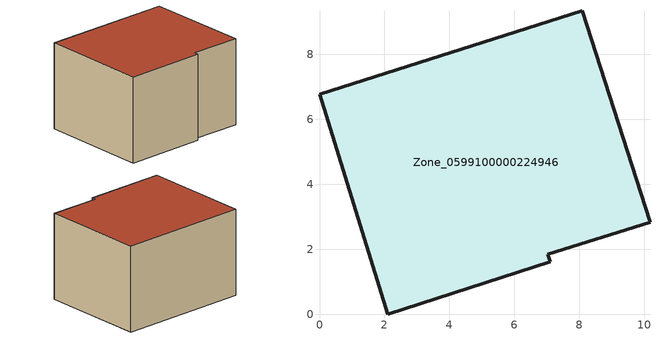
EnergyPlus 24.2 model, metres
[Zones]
Zone_0599100000224946
 floor ground (C_G): 0,6.78 8.1,9.34 10.18,2.83 7.03,1.84 7.11,1.61 2.1,0 z0
 wall outside (C_F): 2.1,0 7.11,1.61 7.03,1.84 10.18,2.83 8.1,9.34 0,6.78 2.1,0 z0:5.62
 roof outside (C_R): 8.1,9.34 0,6.78 2.1,0 7.11,1.61 7.03,1.84 10.18,2.83 z5.62
[BUILDING]
Pand.0599100000224946: North Axis=0; Terrain=City; Loads Convergence Tolerance Value=0.04; Temperature Convergence Tolerance Value=0.4; Solar Distribution=FullExterior; Maximum Number of Warmup Days=25; Minimum Number of Warmup Days=1
[Site:Location]
Rotterdam.The.Hague.AP_ZH_NLD Design_Conditions: Latitude=51.96; Longitude=4.45; Time Zone=1; Elevation=-4.5
[SITE:GROUNDTEMPERATURE:BUILDINGSURFACE]
18, 18, 18, 18, 18, 18, 18, 18, 18, 18, 18, 18
[MATERIAL] Thermal Absorptance=0.9; Solar Absorptance=0.7; Visible Absorptance=0.7
Name | Roughness | Thickness | Conductivity | Density | Specific Heat
G.D.1965 | MediumSmooth | 0.15 | 1 | 540 | 1210
F.D.1965 | Rough | 0.3 | 0.857143 | 1920 | 840
R.D.1965 | MediumRough | 0.2 | 0.08 | 1500 | 1000
[CONSTRUCTION]
C_G: G.D.1965
C_F: F.D.1965
C_R: R.D.1965
[ZONE]
Zone_0599100000224946: Type=1; Multiplier=1; Ceiling Height=Autocalculate; Volume=Autocalculate; Floor Area=autocalculate; Part of Total Floor Area=Yes
[ZONEINFILTRATION:DESIGNFLOWRATE]
Infil_Zone_0599100000224946: Zone or ZoneList or Space or SpaceList=Zone_0599100000224946; Schedule=AlwaysOn; Design Flow Rate Calculation Method=Flow/Area; Flow Rate per Floor Area=0.0042; Constant Term Coefficient=1; Temperature Term Coefficient=0; Velocity Term Coefficient=0; Velocity Squared Term Coefficient=0
[HVACTEMPLATE:ZONE:IDEALLOADSAIRSYSTEM]
Zone_0599100000224946: Maximum Heating Supply Air Temperature=50; Minimum Cooling Supply Air Temperature=13; Maximum Heating Supply Air Humidity Ratio=0.0156; Minimum Cooling Supply Air Humidity Ratio=0.0077; Heating Limit=NoLimit; Cooling Limit=NoLimit; Dehumidification Control Type=ConstantSensibleHeatRatio; Cooling Sensible Heat Ratio=0.7; Dehumidification Setpoint=60; Humidification Control Type=None; Humidification Setpoint=30; Outdoor Air Method=None; Outdoor Air Flow Rate per Person=0.00944; Outdoor Air Flow Rate per Zone Floor Area=0; Outdoor Air Flow Rate per Zone=0; Demand Controlled Ventilation Type=None; Outdoor Air Economizer Type=NoEconomizer; Heat Recovery Type=None; Sensible Heat Recovery Effectiveness=0.7; Latent Heat Recovery Effectiveness=0.65
[ZONECONTROL:THERMOSTAT]
ThermostatControl_Zone_0599100000224946: Zone or ZoneList=Zone_0599100000224946; Control Type Schedule=DualSetpointControlType; Control 1=Thermostat_Zone_0599100000224946; Temperature Difference Between Cutout And Setpoint=0
[THERMOSTATSETPOINT:DUALSETPOINT]
Thermostat_Zone_0599100000224946: Heating Setpoint Temperature Schedule=HeatingSetpoint_Zone_0599100000224946; Cooling Setpoint Temperature Schedule=CoolingSetpoint_Zone_0599100000224946
[SCHEDULE:COMPACT]
HeatingSetpoint_Zone_0599100000224946: Through: 12/31, For: AllDays, Until: 24:00, 21
CoolingSetpoint_Zone_0599100000224946: Through: 12/31, For: AllDays, Until: 24:00, 24
DualSetpointControlType: Through: 12/31, For: AllDays, Until: 24:00, 4
AlwaysOn: Through: 12/31, For: AllDays, Until: 24:00, 1
